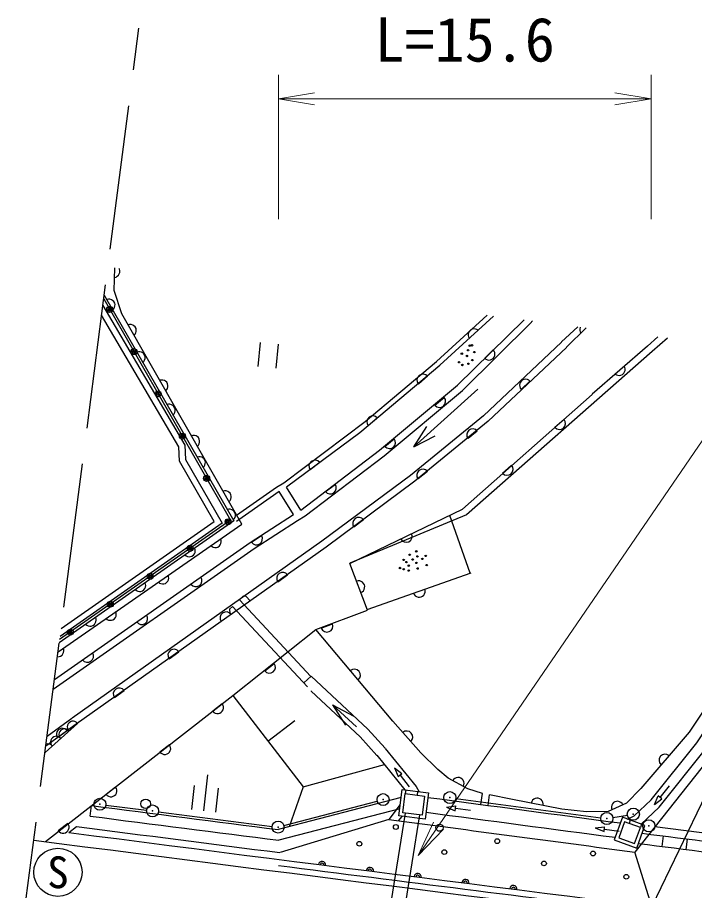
# Model space of a CAD drawing. Units: millimetres, scale not verified. Extents: x 40000 to 680000, y 20000 to 380000.
# Drawn here: x 84438 to 112536, y 298484 to 334740 of the extents above; entities that cross this region are included whole.
import ezdxf
from ezdxf.enums import TextEntityAlignment as Align

# ---------------------------------------------------------------- set-up
doc = ezdxf.new("R2010")
doc.units = ezdxf.units.MM
doc.header["$LTSCALE"] = 1000
doc.header["$PDMODE"] = 32
doc.header["$PDSIZE"] = 500
doc.linetypes.add('CHAIN_DOUBLE_DASH', pattern=[23.5, 12, -1.5, 3.5, -1.5, 3.5, -1.5])
doc.linetypes.add('DASHED', pattern=[7.5, 6, -1.5])
for name, color, linetype, lineweight in [('M-BGD', 7, 'Continuous', 25), ('M-BGD-EXST', 7, 'Continuous', 25), ('M-BMK-ROW', 30, 'Continuous', 25), ('M-STR-HTXT', 7, 'Continuous', 13)]:
    doc.layers.add(name, color=color, linetype=linetype, lineweight=lineweight)
doc.styles.add('ＭＳ ゴシック', font='')
doc.styles.get('ＭＳ ゴシック').set_extended_font_data('MS Gothic')

# ---------------------------------------------------------------- blocks, each defined once
blk = doc.blocks.new('open_arrow')
at = {"color": 0, "linetype": 'Continuous', "lineweight": -2}
blk.add_lwpolyline([(7.5, 1.25), (0, 0), (7.5, -1.25)], dxfattribs=at)

msp = doc.modelspace()

# ---------------------------------------------------------------- linework, layer by layer
at = {"layer": 'M-BGD', "linetype": 'DASHED'}
for p, q in [((84438, 295372), (89472, 334298)), ((96616, 307375), (93655, 310558)), ((96476, 306938), (93362, 310285)), ((100532, 301701), (97980, 286023)), ((101127, 301627), (98576, 285952)), ((111199, 300314), (111255, 300750)), ((112191, 300188), (112247, 300624))]:
    msp.add_line(p, q, dxfattribs=at)
at = {"layer": 'M-BGD'}
for p, q in [((101962, 320301), (104191, 322340)), ((102704, 319470), (105461, 322178)), ((102906, 319247), (105776, 322082)), ((105810, 322134), (105775, 322098)), ((107011, 321269), (107699, 321894)), ((107218, 321052), (108045, 321850)), ((107011, 321252), (103777, 318203)), ((110578, 321089), (111013, 321473)), ((111410, 321423), (110776, 320864)), ((104182, 320937), (103827, 320586)), ((107218, 321035), (103976, 317978)), ((110578, 321089), (108290, 319102)), ((101962, 320284), (98645, 317496)), ((101458, 319839), (101075, 319518)), ((99464, 316773), (102704, 319470)), ((105708, 319638), (105344, 319295)), ((99651, 316539), (102906, 319247)), ((100885, 316911), (103546, 319304)), ((102901, 314326), (108291, 319085)), ((101764, 318637), (102148, 318957)), ((99380, 318107), (98998, 317785)), ((103777, 318203), (100747, 315718)), ((103976, 317978), (100931, 315482)), ((107120, 318043), (106745, 317712)), ((100885, 316911), (101430, 317749)), ((98645, 317496), (95601, 315237)), ((99688, 316924), (100072, 317244)), ((100885, 316911), (101776, 317365)), ((103522, 317567), (103136, 317250)), ((96193, 314280), (99464, 316773)), ((96375, 314042), (99651, 316539)), ((96983, 316255), (96581, 315957)), ((101451, 315892), (101064, 315575)), ((104947, 316144), (104572, 315813)), ((100747, 315718), (97067, 312991)), ((100931, 315482), (97244, 312748)), ((96193, 314280), (95601, 315237)), ((97220, 315049), (97618, 315352)), ((95303, 315053), (93522, 313805)), ((95896, 314096), (95303, 315053)), ((96058, 313844), (96375, 314042)), ((103227, 311668), (102382, 314064)), ((86123, 308402), (93754, 313701)), ((98801, 313875), (98399, 313578)), ((97067, 312991), (86702, 305636)), ((94145, 312952), (94565, 313223)), ((97244, 312748), (86876, 305391)), ((95243, 311304), (95651, 311594)), ((98953, 310154), (103263, 311681)), ((93655, 310558), (93806, 310708)), ((93935, 310691), (93806, 310708)), ((94098, 310516), (93935, 310691)), ((93244, 310166), (93362, 310285)), ((93244, 310166), (93251, 309985)), ((97047, 309382), (97516, 309556)), ((90727, 308112), (91134, 308401)), ((94699, 307607), (95091, 307918)), ((88458, 306499), (88866, 306788)), ((93377, 306590), (96292, 302792)), ((92937, 306236), (92543, 305928)), ((97516, 306198), (98048, 305351)), ((97516, 306198), (98400, 305731)), ((97516, 306198), (98508, 305279)), ((114639, 305884), (110063, 300081)), ((114639, 305884), (110763, 297817)), ((86923, 305426), (85582, 304218)), ((86876, 305391), (85615, 304473)), ((86699, 305634), (85668, 304883)), ((94834, 304691), (95947, 305545)), ((86503, 305119), (86098, 304825)), ((90745, 304541), (90351, 304233)), ((99348, 304100), (100512, 302661)), ((96292, 302792), (99671, 303720)), ((100080, 303576), (100235, 303216)), ((100080, 303576), (100394, 303342)), ((100235, 303216), (100394, 303342)), ((100315, 303279), (100700, 302791)), ((88512, 302782), (88118, 302474)), ((96292, 302792), (95710, 301134)), ((111105, 302351), (111495, 302835)), ((100265, 301583), (100400, 302674)), ((100400, 302674), (101492, 302539)), ((100433, 301713), (100531, 302507)), ((100549, 302656), (100531, 302507)), ((100531, 302507), (101325, 302409)), ((101045, 302595), (101027, 302446)), ((101325, 302409), (101227, 301615)), ((101492, 302539), (101357, 301448)), ((103669, 302059), (103737, 302507)), ((103966, 302020), (104034, 302462)), ((110868, 302056), (111026, 302414)), ((111184, 302287), (111026, 302414)), ((100361, 302353), (95261, 301016)), ((99872, 301444), (100322, 302038)), ((110868, 302056), (111184, 302287)), ((87460, 301574), (87516, 302010)), ((100302, 301883), (95290, 300569)), ((101227, 301615), (100433, 301713)), ((102243, 301948), (102631, 302000)), ((102243, 301948), (102605, 301799)), ((102605, 301799), (102631, 302000)), ((102618, 301899), (103235, 301820)), ((99852, 301437), (95333, 300059)), ((100251, 301385), (100409, 301565)), ((101357, 301448), (100265, 301583)), ((109747, 301453), (110026, 301589)), ((109869, 301409), (109817, 301268)), ((86527, 301270), (86133, 300962)), ((86575, 300894), (86894, 301143)), ((108418, 301083), (108806, 301136)), ((108418, 301083), (108780, 300935)), ((108780, 300935), (108806, 301136)), ((108793, 301035), (109410, 300956)), ((110339, 301238), (110287, 301097)), ((110763, 297817), (110063, 300081))]:
    msp.add_line(p, q, dxfattribs=at)
for points in [[(93754, 313701), (88770, 322432), (88454, 323407), (88482, 324343)], [(88470, 323944), (88531, 323962), (88582, 323991), (88633, 324039), (88665, 324088), (88687, 324148), (88689, 324228), (88671, 324288), (88652, 324321)], [(88039, 323214), (93414, 313839), (86171, 308768)], [(88017, 323050), (93282, 313868), (86188, 308902)], [(87982, 322780), (91386, 316981), (91408, 316384), (92937, 313741), (86205, 309033)], [(88395, 322591), (88437, 322639), (88466, 322689), (88484, 322758), (88486, 322816), (88473, 322878), (88433, 322947), (88386, 322989), (88335, 323018), (88267, 323036), (88209, 323038), (88147, 323025)], [(86248, 309369), (92606, 313814), (91160, 316313), (91138, 316909), (87930, 322375)], [(93524, 314067), (95193, 315236), (95488, 315419), (98873, 317958), (101830, 320451), (103931, 322373)], [(89279, 321539), (89321, 321586), (89350, 321637), (89369, 321705), (89370, 321763), (89358, 321825), (89318, 321895), (89271, 321937), (89220, 321966), (89152, 321984), (89093, 321985), (89031, 321973)], [(103552, 321755), (103496, 321786), (103440, 321802), (103370, 321805), (103313, 321794), (103255, 321768), (103196, 321714), (103165, 321659), (103148, 321603), (103145, 321532), (103157, 321475), (103183, 321417)], [(107795, 321882), (107787, 321866), (107772, 321809), (107771, 321739), (107784, 321682), (107811, 321625)], [(110776, 320864), (103068, 314091), (98235, 312081)], [(89645, 320412), (89687, 320459), (89716, 320510), (89734, 320578), (89736, 320636), (89723, 320698), (89683, 320768), (89636, 320810), (89585, 320838), (89517, 320857), (89459, 320858), (89397, 320845)], [(109245, 319932), (109300, 319899), (109355, 319881), (109426, 319876), (109483, 319887), (109541, 319911), (109602, 319963), (109634, 320018), (109652, 320073), (109657, 320144), (109647, 320201), (109623, 320260)], [(90593, 319237), (90635, 319285), (90664, 319335), (90683, 319404), (90684, 319462), (90671, 319524), (90632, 319593), (90585, 319636), (90534, 319664), (90466, 319683), (90407, 319684), (90345, 319672)], [(90895, 318232), (90937, 318279), (90966, 318330), (90984, 318398), (90985, 318456), (90973, 318518), (90933, 318588), (90886, 318630), (90835, 318658), (90767, 318677), (90708, 318678), (90646, 318666)], [(91907, 316936), (91949, 316983), (91978, 317034), (91997, 317102), (91998, 317161), (91985, 317223), (91946, 317292), (91899, 317334), (91848, 317363), (91780, 317381), (91721, 317383), (91659, 317370)], [(92145, 316052), (92187, 316099), (92216, 316150), (92234, 316218), (92235, 316277), (92223, 316339), (92183, 316408), (92136, 316450), (92085, 316479), (92017, 316497), (91958, 316498), (91896, 316486)], [(93221, 314635), (93263, 314682), (93292, 314733), (93310, 314801), (93312, 314859), (93299, 314921), (93260, 314991), (93213, 315033), (93162, 315061), (93093, 315080), (93035, 315081), (92973, 315069)], [(85603, 300515), (93377, 306590), (96826, 309330), (98964, 310125), (98235, 312064), (102901, 314326)], [(85974, 307248), (94091, 312930), (95896, 314096)], [(93395, 313872), (93437, 313920), (93466, 313970), (93484, 314039), (93485, 314097), (93473, 314159), (93433, 314228), (93386, 314270), (93335, 314299), (93267, 314317), (93208, 314319), (93146, 314306)], [(85922, 306846), (94259, 312681), (96058, 313844)], [(92460, 312803), (92511, 312765), (92564, 312741), (92634, 312728), (92692, 312732), (92753, 312750), (92818, 312796), (92856, 312846), (92880, 312899), (92893, 312969), (92889, 313027), (92871, 313088)], [(91388, 312420), (91438, 312382), (91492, 312359), (91561, 312346), (91619, 312350), (91680, 312368), (91746, 312414), (91783, 312465), (91807, 312518), (91819, 312588), (91815, 312646), (91797, 312707)], [(119944, 312088), (118735, 312020), (117287, 311580), (115735, 310132), (114472, 308295), (112315, 305066), (110311, 302728), (109719, 302113), (108946, 301767), (108047, 301757), (107029, 301870), (104981, 302269), (104034, 302462)], [(90284, 311291), (90334, 311253), (90388, 311229), (90457, 311217), (90515, 311221), (90576, 311238), (90642, 311284), (90680, 311335), (90704, 311388), (90716, 311457), (90712, 311516), (90694, 311576)], [(110026, 301589), (110733, 302254), (112628, 304623), (114861, 308000), (116091, 309741), (117624, 311256), (118693, 311716), (119778, 311766)], [(89329, 310979), (89380, 310941), (89433, 310918), (89503, 310905), (89561, 310909), (89622, 310927), (89687, 310973), (89725, 311024), (89749, 311077), (89761, 311147), (89757, 311205), (89739, 311266)], [(110317, 301246), (111065, 301948), (112992, 304358), (115232, 307746), (116436, 309449), (117880, 310876), (118795, 311271), (119778, 311316)], [(88107, 309779), (88158, 309742), (88211, 309718), (88281, 309705), (88339, 309709), (88399, 309727), (88465, 309772), (88503, 309823), (88527, 309876), (88539, 309946), (88536, 310004), (88518, 310065)], [(87271, 309538), (87321, 309500), (87375, 309477), (87444, 309464), (87503, 309468), (87563, 309486), (87629, 309532), (87666, 309583), (87690, 309636), (87702, 309706), (87698, 309764), (87680, 309825)], [(103737, 302507), (103135, 302711), (102310, 303145), (101888, 303515), (101171, 304197), (100014, 305521), (96826, 309330)], [(86096, 308195), (86104, 308193), (86162, 308197), (86223, 308215), (86288, 308261), (86326, 308311), (86350, 308365), (86363, 308434), (86359, 308492), (86341, 308553)], [(96323, 307103), (96622, 307381), (98982, 305187), (99691, 304391)], [(96629, 306773), (96622, 306767), (98660, 304871), (99355, 304092)], [(99698, 304383), (100978, 302800), (101106, 302587)]]:
    msp.add_lwpolyline(points, dxfattribs=at)
for points in [[(110137, 300247), (110479, 301186), (109540, 301529), (109198, 300589)], [(110048, 300439), (110287, 301097), (109629, 301336), (109390, 300679)]]:
    msp.add_lwpolyline(points, close=True, dxfattribs=at)
for centre, radius in [((88264, 322619), 125), ((88264, 322619), 75), ((88264, 322619), 25), ((89270, 320865), 125), ((89270, 320865), 75), ((89270, 320865), 25), ((103139, 320922), 30), ((103208, 321111), 30), ((103307, 321125), 30), ((103400, 320845), 30), ((102879, 320778), 30), ((103089, 320682), 30), ((103316, 320511), 30), ((102767, 320422), 30), ((102902, 320310), 30), ((103153, 320357), 30), ((90276, 319110), 125), ((90276, 319110), 75), ((90276, 319110), 25), ((91282, 317355), 125), ((91282, 317355), 75), ((91282, 317355), 25), ((92289, 315601), 125), ((92289, 315601), 75), ((92289, 315601), 25), ((93180, 313797), 125), ((93180, 313797), 75), ((93180, 313797), 25), ((91604, 312694), 125), ((91604, 312694), 75), ((91604, 312694), 25), ((100990, 312568), 30), ((100463, 312214), 30), ((100713, 312427), 30), ((100841, 312231), 30), ((101037, 312358), 30), ((101240, 312258), 30), ((101380, 312379), 30), ((100314, 311877), 30), ((100468, 311826), 30), ((100579, 312122), 30), ((100677, 311975), 30), ((100678, 311770), 30), ((100997, 312089), 30), ((101040, 311857), 30), ((101420, 311999), 30), ((89947, 311534), 125), ((89947, 311534), 75), ((89947, 311534), 25), ((88290, 310374), 125), ((88290, 310374), 75), ((88290, 310374), 25), ((86633, 309214), 125), ((86633, 309214), 75), ((86633, 309214), 25), ((89760, 302084), 200), ((100140, 301124), 100), ((101956, 301093), 150), ((104348, 300536), 100), ((98626, 300426), 100), ((102152, 300081), 100), ((108325, 300022), 100), ((106287, 299610), 100), ((109704, 299057), 100)]:
    msp.add_circle(centre, radius, dxfattribs=at)
for centre, radius, start, end in [((104005, 320762), 250, 224.6401, 44.6401), ((101267, 319678), 250, 40.0523, 220.0523), ((105526, 319466), 250, 43.3146, 223.3146), ((101956, 318797), 250, 219.7707, 39.7707), ((99189, 317946), 250, 40.0523, 220.0523), ((106933, 317877), 250, 221.4445, 41.4445), ((103329, 317409), 250, 39.3515, 219.3515), ((99880, 317084), 250, 219.7707, 39.7707), ((96782, 316106), 250, 36.5739, 216.5738), ((101258, 315734), 250, 39.3515, 219.3515), ((104759, 315979), 250, 221.4445, 41.4445), ((97419, 315201), 250, 217.3111, 37.3111), ((98600, 313726), 250, 36.5493, 216.5493), ((100568, 313195), 250, 205.8614, 25.8614), ((94355, 313088), 250, 212.8722, 32.8722), ((91843, 311356), 250, 214.9901, 34.9901), ((95447, 311449), 250, 35.3588, 215.3588), ((98599, 311095), 250, 290.6045, 110.6045), ((101108, 310918), 250, 199.5077, 19.5077), ((93096, 309805), 250, 35.3588, 215.3588), ((89594, 309782), 250, 214.9901, 34.9901), ((97281, 309469), 250, 200.4112, 20.4112), ((87345, 308208), 250, 214.9901, 34.9901), ((90931, 308256), 250, 35.3588, 215.3588), ((94895, 307763), 250, 218.4661, 38.4661), ((98420, 307425), 250, 309.9275, 129.9275), ((88662, 306644), 250, 35.3588, 215.3588), ((92740, 306082), 250, 218.004, 38.004), ((86739, 305281), 234, 38.1096, 225.9037), ((86301, 304972), 250, 36.0757, 216.0757), ((86392, 304968), 234, 38.1096, 225.9037), ((100593, 304859), 250, 311.1318, 131.1318), ((85698, 304343), 234, 38.1096, 107.4521), ((86045, 304656), 234, 38.1096, 225.9037), ((90548, 304387), 250, 218.004, 38.004), ((111313, 303897), 250, 49.3971, 229.3971), ((102722, 302928), 250, 332.2519, 152.2519), ((88315, 302628), 250, 218.004, 38.004), ((960433, 6735412), 6490152, 262.39466, 262.46577), ((106005, 302070), 250, 348.9804, 168.9804), ((109333, 301940), 250, 24.1092, 204.1093), ((917893, 6740958), 6492270, 262.6516, 262.72051), ((960433, 6735412), 6490772, 262.39471, 262.46456), ((917893, 6740958), 6492710, 262.6516, 262.72126), ((960433, 6735412), 6491272, 262.38158, 262.47251), ((86330, 301116), 250, 218.004, 38.004), ((917893, 6740958), 6493210, 262.64713, 262.72221), ((917893, 6740958), 6493998, 262.63217, 263.23646), ((917893, 6740958), 6493498, 262.64462, 263.23613), ((97078, 299548), 150, 352.791, 172.791), ((97078, 299548), 75, 352.791, 172.791), ((99063, 299297), 150, 352.791, 172.791), ((99063, 299297), 75, 352.791, 172.791), ((101047, 299046), 150, 352.791, 172.791), ((101047, 299046), 75, 352.791, 172.791), ((103031, 298795), 150, 352.791, 172.791), ((103031, 298795), 75, 352.791, 172.791), ((105015, 298544), 150, 352.791, 172.791), ((105015, 298544), 75, 352.791, 172.791)]:
    msp.add_arc(centre, radius, start, end, dxfattribs=at)
at = {"layer": 'M-BGD', "linetype": 'DASHED'}
for radius, start, end in [(6491055, 262.76684, 262.81893), (6491495, 262.76597, 262.8189)]:
    msp.add_arc((927633, 6740263), radius, start, end, dxfattribs=at)
at = {"layer": 'M-BGD', "linetype": 'CHAIN_DOUBLE_DASH'}
msp.add_arc((917893, 6740958), 6493748, 262.72221, 262.85977, dxfattribs=at)
at = {"layer": 'M-BGD-EXST'}
for p, q in [((94515, 321246), (94409, 320251)), ((95261, 321167), (95155, 320172)), ((92176, 301794), (92334, 303285)), ((91678, 301846), (91784, 302841)), ((92673, 301741), (92778, 302735))]:
    msp.add_line(p, q, dxfattribs=at)
msp.add_circle((86117, 299242), 1000, dxfattribs=at)
at = {"layer": 'M-BMK-ROW'}
for p, q in [((88107, 302035), (89797, 301819)), ((88107, 302035), (89797, 301819)), ((95496, 301181), (99367, 302196)), ((95496, 301181), (99367, 302196)), ((102630, 302309), (108647, 301510)), ((102630, 302309), (108647, 301510)), ((90293, 301756), (95006, 301150)), ((90293, 301756), (95006, 301150)), ((109142, 301517), (109749, 301615)), ((110887, 301141), (129677, 298801)), ((110887, 301141), (129677, 298801))]:
    msp.add_line(p, q, dxfattribs=at)
for centre in [(99609, 302260), (99609, 302260), (102382, 302342), (102382, 302342), (87859, 302067), (87859, 302067), (90045, 301788), (90045, 301788), (108895, 301477), (108895, 301477), (109996, 301655), (95254, 301118), (95254, 301118), (110638, 301171), (110638, 301171)]:
    msp.add_circle(centre, 250, dxfattribs=at)
for p in [(99609, 302260), (99609, 302260), (102382, 302342), (102382, 302342), (87859, 302067), (87859, 302067), (90045, 301788), (90045, 301788), (108895, 301477), (108895, 301477), (109996, 301655), (95254, 301118), (95254, 301118), (110638, 301171), (110638, 301171)]:
    msp.add_point(p, dxfattribs=at)
at = {"layer": 'M-STR-HTXT'}
for p, q in [((95265, 326357), (95265, 332357)), ((110732, 326357), (110732, 332357)), ((95265, 331357), (110732, 331357))]:
    msp.add_line(p, q, dxfattribs=at)
msp.add_lwpolyline([(101068, 299943), (115985, 321726), (135611, 321726)], dxfattribs=at)

# ---------------------------------------------------------------- block references
at = {"layer": 'M-STR-HTXT', "xscale": 200, "yscale": 200}
msp.add_blockref('open_arrow', (95265, 331357), dxfattribs=at)
for p, rotation in [((110732, 331357), 180), ((101068, 299943), 55.6)]:
    msp.add_blockref('open_arrow', p, dxfattribs=dict(at, rotation=rotation))

# ---------------------------------------------------------------- texts
at = {"layer": 'M-BGD-EXST', "style": 'ＭＳ ゴシック'}
msp.add_text('S', height=1320, dxfattribs=at).set_placement((86117, 299242), align=Align.MIDDLE_CENTER)
at = {"layer": 'M-STR-HTXT', "style": 'ＭＳ ゴシック'}
msp.add_text('L=15.6', height=1833, dxfattribs=at).set_placement((102998, 332357), align=Align.BOTTOM_CENTER)

doc.saveas('drawing.dxf')
